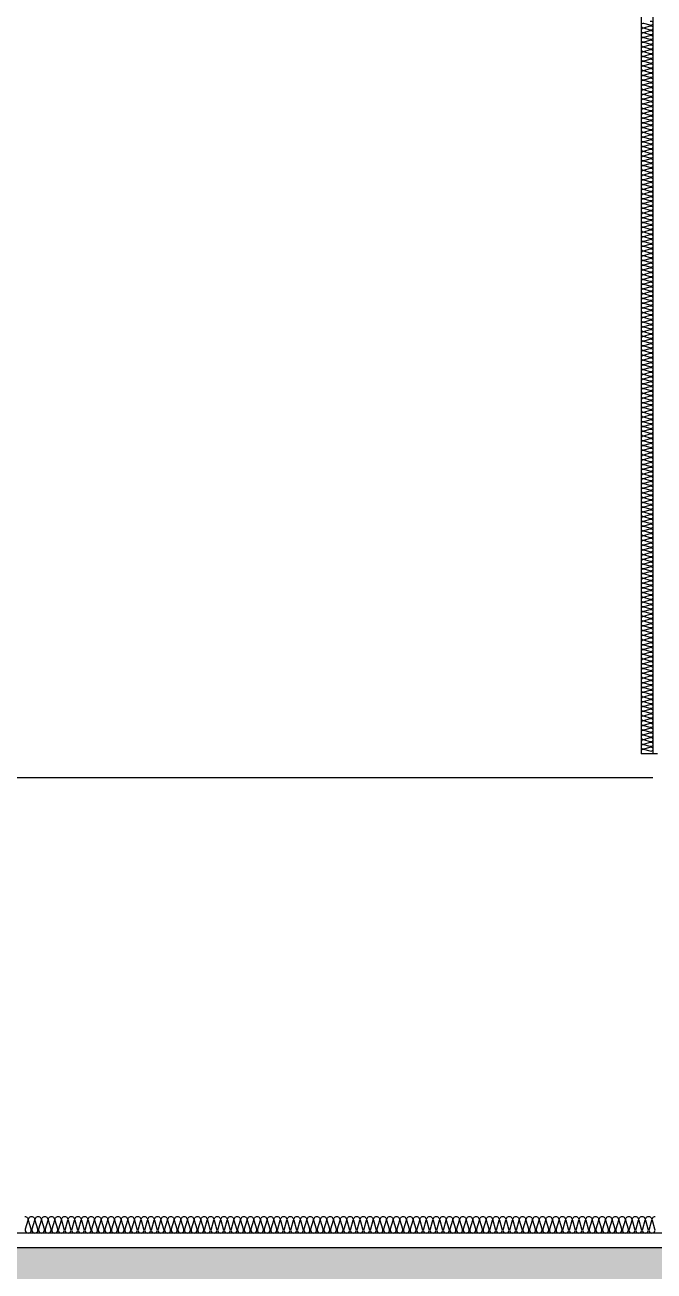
# Model space of a CAD drawing. Header units: millimetres. Extents: x 19868 to 801382, y -4805 to 85279.
# Drawn here: x 783138 to 785793, y 32849 to 38102 of the extents above; entities that cross this region are included whole.
import ezdxf

# ---------------------------------------------------------------- set-up
doc = ezdxf.new("R2010")
doc.units = ezdxf.units.MM
doc.header["$LTSCALE"] = 250
for name, color, linetype in [('A-FIN', 6, 'Continuous'), ('A-WALL-D', 7, 'Continuous'), ('A-버림CONC', 4, 'Continuous'), ('ISL', 251, 'Continuous'), ('지반', 254, 'Continuous')]:
    doc.layers.add(name, color=color, linetype=linetype)

# ---------------------------------------------------------------- blocks, each defined once
blk = doc.blocks.new('*U187')
at = {"layer": 'A-WALL-D'}
for p in [(3316387.6, 480311.4), (3316407.6, 472011.4)]:
    blk.add_line(p, (3316387.6, 472011.4), dxfattribs=at)

msp = doc.modelspace()

# ---------------------------------------------------------------- hatches: boundary and pattern name
at = {"layer": '지반'}
h = msp.add_hatch(dxfattribs=at)
h.set_pattern_fill('EARTH', color=251, scale=70, angle=45)
h.paths.add_polyline_path([(650617.8, 33228.9), (650617.8, 23234.4), (801382.4, 23234.4), (801382.4, 34608.9), (792588.2, 34608.9), (792588.2, 34478.9), (792638.2, 34478.9), (792638.2, 34418.9), (792388.2, 34418.9), (792388.2, 34478.9), (792438.2, 34478.9), (792438.2, 34628.9), (790388.2, 34628.9), (790388.2, 33878.9), (791163.2, 33878.9), (791163.2, 32378.9), (791263.2, 32378.9), (791263.2, 32318.9), (788063.2, 32318.9), (788063.2, 32378.9), (788163.2, 32378.9), (788163.2, 33878.9), (789618.2, 33878.9), (789618.2, 34448.9), (787708.2, 34448.9), (787708.2, 33008.9), (787808.2, 33008.9), (787808.2, 32948.9), (782968.2, 32948.9), (782968.2, 33008.9), (783068.2, 33008.9), (783068.2, 34248.9), (781958.2, 34248.9), (781958.2, 33208.9), (782058.2, 33208.9), (782058.2, 33148.9), (780218.2, 33148.9), (780148.2, 33218.9), (778788.2, 33218.9), (778788.2, 33278.9), (778888.2, 33278.9), (778888.2, 34318.9), (771638.2, 34318.9), (771638.2, 32778.9), (771738.2, 32778.9), (771738.2, 32718.9), (767038.2, 32718.9), (767038.2, 32778.9), (767138.2, 32778.9), (767138.2, 34318.9), (765913.1, 34318.9), (765813.1, 34218.9), (759888.2, 34218.9), (759888.2, 33178.9), (759988.2, 33178.9), (759988.2, 33118.9), (756788.2, 33118.9), (756788.2, 33178.9), (756888.2, 33178.9), (756888.2, 34218.9), (755638.2, 34218.9), (755638.2, 32978.9), (755738.2, 32978.9), (755738.2, 32918.9), (751038.2, 32918.9), (751038.2, 32978.9), (751138.2, 32978.9), (751138.2, 34518.9), (749088.2, 34518.9), (749088.2, 33778.9), (750613.2, 33778.9), (750613.2, 32278.9), (750713.2, 32278.9), (750713.2, 32218.9), (747513.2, 32218.9), (747513.2, 32278.9), (747613.2, 32278.9), (747613.2, 33778.9), (748488.2, 33778.9), (748488.2, 34078.9), (747988.2, 34078.9), (747988.2, 34418.9), (746363.2, 34418.9), (746363.2, 33478.9), (746463.2, 33478.9), (746463.2, 33418.9), (743263.2, 33418.9), (743263.2, 33478.9), (743363.2, 33478.9), (743363.2, 34418.9), (739738.2, 34418.9), (739738.2, 33978.9), (740338.2, 33978.9), (740338.2, 33278.9), (740438.2, 33278.9), (740438.2, 33218.9), (734738.2, 33218.9), (734738.2, 32978.9), (734838.2, 32978.9), (734838.2, 32918.9), (731638.2, 32918.9), (731638.2, 32978.9), (731738.2, 32978.9), (731738.2, 33218.9), (728228.2, 33218.9), (728158.2, 33148.9), (725968.2, 33148.9), (725968.2, 33208.9), (726068.2, 33208.9), (726068.2, 34048.9), (726668.2, 34048.9), (726668.2, 34348.9), (723658.2, 34348.9), (723658.2, 33708.9), (723758.2, 33708.9), (723758.2, 33648.9), (720418.2, 33648.9), (720418.2, 33708.9), (720518.2, 33708.9), (720518.2, 34348.9), (718758.2, 34348.9), (718758.2, 33878.9), (719638.2, 33878.9), (719638.2, 31878.9), (719738.2, 31878.9), (719738.2, 31818.9), (715038.2, 31818.9), (715038.2, 31878.9), (715138.2, 31878.9), (715138.2, 33878.9), (717988.2, 33878.9), (717988.2, 34622.3), (717870.2, 34622.3), (717870.2, 34603.9), (717820.2, 34603.9), (717820.2, 34622.3), (717588.2, 34622.3), (717588.2, 34682.3), (717638.2, 34682.3), (717637.5, 34831.6), (715313.2, 34820.3), (712988.3, 34808.9), (701138.2, 34568.9), (688982.5, 34328.9), (678538.2, 34278.9), (666388.2, 34228.9), (658288.2, 33228.9)])

# ---------------------------------------------------------------- linework, layer by layer
at = {"layer": 'A-FIN'}
msp.add_line((765588.2, 34928.9), (785788.2, 34928.9), dxfattribs=at)
at = {"layer": 'A-버림CONC'}
msp.add_line((782968.2, 32948.9), (787808.2, 32948.9), dxfattribs=at)
at = {"layer": 'ISL'}
msp.add_line((785788.2, 35028.9), (785738.2, 35028.9), dxfattribs=at)
for points in [[(776538.2, 35028.9), (776539.1, 42578.9), (776588.2, 42578.9), (776588.2, 43298.9), (779938.2, 43298.9), (779938.2, 42378.9), (780838.2, 42378.9), (780838.2, 43298.9), (782988.2, 43298.9), (782988.2, 42578.9), (783388.2, 42578.9), (783388.2, 43298.9), (784938.2, 43298.9), (784938.2, 42378.9), (785738.2, 42378.9), (785738.2, 35028.9)], [(789618.2, 33878.9), (789618.2, 34508.9), (787708.2, 34508.9), (787708.2, 33008.9), (783068.2, 33008.9), (783068.2, 34308.9), (781958.2, 34308.9), (781958.2, 33208.9), (780288.2, 33208.9), (780288.2, 33278.9)]]:
    msp.add_lwpolyline(points, dxfattribs=at)
for points in [[(785776.1, 38117.8, -1.372593), (785776.1, 38100.1), (785750.3, 38107.8, 0.509267), (785738.2, 38098.9, 0.509267), (785750.3, 38090.1), (785776.1, 38097.8, -1.372593), (785776.1, 38080.1), (785750.3, 38087.8, 0.509267), (785738.2, 38078.9, 0.509267), (785750.3, 38070.1), (785776.1, 38077.8, -1.372593), (785776.1, 38060.1), (785750.3, 38067.8, 0.509267), (785738.2, 38058.9, 0.509267), (785750.3, 38050.1), (785776.1, 38057.8, -1.372593), (785776.1, 38040.1), (785750.3, 38047.8, 0.509267), (785738.2, 38038.9, 0.509267), (785750.3, 38030.1), (785776.1, 38037.8, -1.372593), (785776.1, 38020.1), (785750.3, 38027.8, 0.509267), (785738.2, 38018.9, 0.509267), (785750.3, 38010.1), (785776.1, 38017.8, -1.372593), (785776.1, 38000.1), (785750.3, 38007.8, 0.509267), (785738.2, 37998.9, 0.509267), (785750.3, 37990.1), (785776.1, 37997.8, -1.372593), (785776.1, 37980.1), (785750.3, 37987.8, 0.509267), (785738.2, 37978.9, 0.509267), (785750.3, 37970.1), (785776.1, 37977.8, -1.372593), (785776.1, 37960.1), (785750.3, 37967.8, 0.509267), (785738.2, 37958.9, 0.509267), (785750.3, 37950.1), (785776.1, 37957.8, -1.372593), (785776.1, 37940.1), (785750.3, 37947.8, 0.509267), (785738.2, 37938.9, 0.509267), (785750.3, 37930.1), (785776.1, 37937.8, -1.372593), (785776.1, 37920.1), (785750.3, 37927.8, 0.509267), (785738.2, 37918.9, 0.509267), (785750.3, 37910.1), (785776.1, 37917.8, -1.372593), (785776.1, 37900.1), (785750.3, 37907.8, 0.509267), (785738.2, 37898.9, 0.509267), (785750.3, 37890.1), (785776.1, 37897.8, -1.372593), (785776.1, 37880.1), (785750.3, 37887.8, 0.509267), (785738.2, 37878.9, 0.509267), (785750.3, 37870.1), (785776.1, 37877.8, -1.372593), (785776.1, 37860.1), (785750.3, 37867.8, 0.509267), (785738.2, 37858.9, 0.509267), (785750.3, 37850.1), (785776.1, 37857.8, -1.372593), (785776.1, 37840.1), (785750.3, 37847.8, 0.509267), (785738.2, 37838.9, 0.509267), (785750.3, 37830.1), (785776.1, 37837.8, -1.372593), (785776.1, 37820.1), (785750.3, 37827.8, 0.509267), (785738.2, 37818.9, 0.509267), (785750.3, 37810.1), (785776.1, 37817.8, -1.372593), (785776.1, 37800.1), (785750.3, 37807.8, 0.509267), (785738.2, 37798.9, 0.509267), (785750.3, 37790.1), (785776.1, 37797.8, -1.372593), (785776.1, 37780.1), (785750.3, 37787.8, 0.509267), (785738.2, 37778.9, 0.509267), (785750.3, 37770.1), (785776.1, 37777.8, -1.372593), (785776.1, 37760.1), (785750.3, 37767.8, 0.509267), (785738.2, 37758.9, 0.509267), (785750.3, 37750.1), (785776.1, 37757.8, -1.372593), (785776.1, 37740.1), (785750.3, 37747.8, 0.509267), (785738.2, 37738.9, 0.509267), (785750.3, 37730.1), (785776.1, 37737.8, -1.372593), (785776.1, 37720.1), (785750.3, 37727.8, 0.509267), (785738.2, 37718.9, 0.509267), (785750.3, 37710.1), (785776.1, 37717.8, -1.372593), (785776.1, 37700.1), (785750.3, 37707.8, 0.509267), (785738.2, 37698.9, 0.509267), (785750.3, 37690.1), (785776.1, 37697.8, -1.372593), (785776.1, 37680.1), (785750.3, 37687.8, 0.509267), (785738.2, 37678.9, 0.509267), (785750.3, 37670.1), (785776.1, 37677.8, -1.372593), (785776.1, 37660.1), (785750.3, 37667.8, 0.509267), (785738.2, 37658.9, 0.509267), (785750.3, 37650.1), (785776.1, 37657.8, -1.372593), (785776.1, 37640.1), (785750.3, 37647.8, 0.509267), (785738.2, 37638.9, 0.509267), (785750.3, 37630.1), (785776.1, 37637.8, -1.372593), (785776.1, 37620.1), (785750.3, 37627.8, 0.509267), (785738.2, 37618.9, 0.509267), (785750.3, 37610.1), (785776.1, 37617.8, -1.372593), (785776.1, 37600.1), (785750.3, 37607.8, 0.509267), (785738.2, 37598.9, 0.509267), (785750.3, 37590.1), (785776.1, 37597.8, -1.372593), (785776.1, 37580.1), (785750.3, 37587.8, 0.509267), (785738.2, 37578.9, 0.509267), (785750.3, 37570.1), (785776.1, 37577.8, -1.372593), (785776.1, 37560.1), (785750.3, 37567.8, 0.509267), (785738.2, 37558.9, 0.509267), (785750.3, 37550.1), (785776.1, 37557.8, -1.372593), (785776.1, 37540.1), (785750.3, 37547.8, 0.509267), (785738.2, 37538.9, 0.509267), (785750.3, 37530.1), (785776.1, 37537.8, -1.372593), (785776.1, 37520.1), (785750.3, 37527.8, 0.509267), (785738.2, 37518.9, 0.509267), (785750.3, 37510.1), (785776.1, 37517.8, -1.372593), (785776.1, 37500.1), (785750.3, 37507.8, 0.509267), (785738.2, 37498.9, 0.509267), (785750.3, 37490.1), (785776.1, 37497.8, -1.372593), (785776.1, 37480.1), (785750.3, 37487.8, 0.509267), (785738.2, 37478.9, 0.509267), (785750.3, 37470.1), (785776.1, 37477.8, -1.372593), (785776.1, 37460.1), (785750.3, 37467.8, 0.509267), (785738.2, 37458.9, 0.509267), (785750.3, 37450.1), (785776.1, 37457.8, -1.372593), (785776.1, 37440.1), (785750.3, 37447.8, 0.509267), (785738.2, 37438.9, 0.509267), (785750.3, 37430.1), (785776.1, 37437.8, -1.372593), (785776.1, 37420.1), (785750.3, 37427.8, 0.509267), (785738.2, 37418.9, 0.509267), (785750.3, 37410.1), (785776.1, 37417.8, -1.372593), (785776.1, 37400.1), (785750.3, 37407.8, 0.509267), (785738.2, 37398.9, 0.509267), (785750.3, 37390.1), (785776.1, 37397.8, -1.372593), (785776.1, 37380.1), (785750.3, 37387.8, 0.509267), (785738.2, 37378.9, 0.509267), (785750.3, 37370.1), (785776.1, 37377.8, -1.372593), (785776.1, 37360.1), (785750.3, 37367.8, 0.509267), (785738.2, 37358.9, 0.509267), (785750.3, 37350.1), (785776.1, 37357.8, -1.372593), (785776.1, 37340.1), (785750.3, 37347.8, 0.509267), (785738.2, 37338.9, 0.509267), (785750.3, 37330.1), (785776.1, 37337.8, -1.372593), (785776.1, 37320.1), (785750.3, 37327.8, 0.509267), (785738.2, 37318.9, 0.509267), (785750.3, 37310.1), (785776.1, 37317.8, -1.372593), (785776.1, 37300.1), (785750.3, 37307.8, 0.509267), (785738.2, 37298.9, 0.509267), (785750.3, 37290.1), (785776.1, 37297.8, -1.372593), (785776.1, 37280.1), (785750.3, 37287.8, 0.509267), (785738.2, 37278.9, 0.509267), (785750.3, 37270.1), (785776.1, 37277.8, -1.372593), (785776.1, 37260.1), (785750.3, 37267.8, 0.509267), (785738.2, 37258.9, 0.509267), (785750.3, 37250.1), (785776.1, 37257.8, -1.372593), (785776.1, 37240.1), (785750.3, 37247.8, 0.509267), (785738.2, 37238.9, 0.509267), (785750.3, 37230.1), (785776.1, 37237.8, -1.372593), (785776.1, 37220.1), (785750.3, 37227.8, 0.509267), (785738.2, 37218.9, 0.509267), (785750.3, 37210.1), (785776.1, 37217.8, -1.372593), (785776.1, 37200.1), (785750.3, 37207.8, 0.509267), (785738.2, 37198.9, 0.509267), (785750.3, 37190.1), (785776.1, 37197.8, -1.372593), (785776.1, 37180.1), (785750.3, 37187.8, 0.509267), (785738.2, 37178.9, 0.509267), (785750.3, 37170.1), (785776.1, 37177.8, -1.372593), (785776.1, 37160.1), (785750.3, 37167.8, 0.509267), (785738.2, 37158.9, 0.509267), (785750.3, 37150.1), (785776.1, 37157.8, -1.372593), (785776.1, 37140.1), (785750.3, 37147.8, 0.509267), (785738.2, 37138.9, 0.509267), (785750.3, 37130.1), (785776.1, 37137.8, -1.372593), (785776.1, 37120.1), (785750.3, 37127.8, 0.509267), (785738.2, 37118.9, 0.509267), (785750.3, 37110.1), (785776.1, 37117.8, -1.372593), (785776.1, 37100.1), (785750.3, 37107.8, 0.509267), (785738.2, 37098.9, 0.509267), (785750.3, 37090.1), (785776.1, 37097.8, -1.372593), (785776.1, 37080.1), (785750.3, 37087.8, 0.509267), (785738.2, 37078.9, 0.509267), (785750.3, 37070.1), (785776.1, 37077.8, -1.372593), (785776.1, 37060.1), (785750.3, 37067.8, 0.509267), (785738.2, 37058.9, 0.509267), (785750.3, 37050.1), (785776.1, 37057.8, -1.372593), (785776.1, 37040.1), (785750.3, 37047.8, 0.509267), (785738.2, 37038.9, 0.509267), (785750.3, 37030.1), (785776.1, 37037.8, -1.372593), (785776.1, 37020.1), (785750.3, 37027.8, 0.509267), (785738.2, 37018.9, 0.509267), (785750.3, 37010.1), (785776.1, 37017.8, -1.372593), (785776.1, 37000.1), (785750.3, 37007.8, 0.509267), (785738.2, 36998.9, 0.509267), (785750.3, 36990.1), (785776.1, 36997.8, -1.372593), (785776.1, 36980.1), (785750.3, 36987.8, 0.509267), (785738.2, 36978.9, 0.509267), (785750.3, 36970.1), (785776.1, 36977.8, -1.372593), (785776.1, 36960.1), (785750.3, 36967.8, 0.509267), (785738.2, 36958.9, 0.509267), (785750.3, 36950.1), (785776.1, 36957.8, -1.372593), (785776.1, 36940.1), (785750.3, 36947.8, 0.509267), (785738.2, 36938.9, 0.509267), (785750.3, 36930.1), (785776.1, 36937.8, -1.372593), (785776.1, 36920.1), (785750.3, 36927.8, 0.509267), (785738.2, 36918.9, 0.509267), (785750.3, 36910.1), (785776.1, 36917.8, -1.372593), (785776.1, 36900.1), (785750.3, 36907.8, 0.509267), (785738.2, 36898.9, 0.509267), (785750.3, 36890.1), (785776.1, 36897.8, -1.372593), (785776.1, 36880.1), (785750.3, 36887.8, 0.509267), (785738.2, 36878.9, 0.509267), (785750.3, 36870.1), (785776.1, 36877.8, -1.372593), (785776.1, 36860.1), (785750.3, 36867.8, 0.509267), (785738.2, 36858.9, 0.509267), (785750.3, 36850.1), (785776.1, 36857.8, -1.372593), (785776.1, 36840.1), (785750.3, 36847.8, 0.509267), (785738.2, 36838.9, 0.509267), (785750.3, 36830.1), (785776.1, 36837.8, -1.372593), (785776.1, 36820.1), (785750.3, 36827.8, 0.509267), (785738.2, 36818.9, 0.509267), (785750.3, 36810.1), (785776.1, 36817.8, -1.372593), (785776.1, 36800.1), (785750.3, 36807.8, 0.509267), (785738.2, 36798.9, 0.509267), (785750.3, 36790.1), (785776.1, 36797.8, -1.372593), (785776.1, 36780.1), (785750.3, 36787.8, 0.509267), (785738.2, 36778.9, 0.509267), (785750.3, 36770.1), (785776.1, 36777.8, -1.372593), (785776.1, 36760.1), (785750.3, 36767.8, 0.509267), (785738.2, 36758.9, 0.509267), (785750.3, 36750.1), (785776.1, 36757.8, -1.372593), (785776.1, 36740.1), (785750.3, 36747.8, 0.509267), (785738.2, 36738.9, 0.509267), (785750.3, 36730.1), (785776.1, 36737.8, -1.372593), (785776.1, 36720.1), (785750.3, 36727.8, 0.509267), (785738.2, 36718.9, 0.509267), (785750.3, 36710.1), (785776.1, 36717.8, -1.372593), (785776.1, 36700.1), (785750.3, 36707.8, 0.509267), (785738.2, 36698.9, 0.509267), (785750.3, 36690.1), (785776.1, 36697.8, -1.372593), (785776.1, 36680.1), (785750.3, 36687.8, 0.509267), (785738.2, 36678.9, 0.509267), (785750.3, 36670.1), (785776.1, 36677.8, -1.372593), (785776.1, 36660.1), (785750.3, 36667.8, 0.509267), (785738.2, 36658.9, 0.509267), (785750.3, 36650.1), (785776.1, 36657.8, -1.372593), (785776.1, 36640.1), (785750.3, 36647.8, 0.509267), (785738.2, 36638.9, 0.509267), (785750.3, 36630.1), (785776.1, 36637.8, -1.372593), (785776.1, 36620.1), (785750.3, 36627.8, 0.509267), (785738.2, 36618.9, 0.509267), (785750.3, 36610.1), (785776.1, 36617.8, -1.372593), (785776.1, 36600.1), (785750.3, 36607.8, 0.509267), (785738.2, 36598.9, 0.509267), (785750.3, 36590.1), (785776.1, 36597.8, -1.372593), (785776.1, 36580.1), (785750.3, 36587.8, 0.509267), (785738.2, 36578.9, 0.509267), (785750.3, 36570.1), (785776.1, 36577.8, -1.372593), (785776.1, 36560.1), (785750.3, 36567.8, 0.509267), (785738.2, 36558.9, 0.509267), (785750.3, 36550.1), (785776.1, 36557.8, -1.372593), (785776.1, 36540.1), (785750.3, 36547.8, 0.509267), (785738.2, 36538.9, 0.509267), (785750.3, 36530.1), (785776.1, 36537.8, -1.372593), (785776.1, 36520.1), (785750.3, 36527.8, 0.509267), (785738.2, 36518.9, 0.509267), (785750.3, 36510.1), (785776.1, 36517.8, -1.372593), (785776.1, 36500.1), (785750.3, 36507.8, 0.509267), (785738.2, 36498.9, 0.509267), (785750.3, 36490.1), (785776.1, 36497.8, -1.372593), (785776.1, 36480.1), (785750.3, 36487.8, 0.509267), (785738.2, 36478.9, 0.509267), (785750.3, 36470.1), (785776.1, 36477.8, -1.372593), (785776.1, 36460.1), (785750.3, 36467.8, 0.509267), (785738.2, 36458.9, 0.509267), (785750.3, 36450.1), (785776.1, 36457.8, -1.372593), (785776.1, 36440.1), (785750.3, 36447.8, 0.509267), (785738.2, 36438.9, 0.509267), (785750.3, 36430.1), (785776.1, 36437.8, -1.372593), (785776.1, 36420.1), (785750.3, 36427.8, 0.509267), (785738.2, 36418.9, 0.509267), (785750.3, 36410.1), (785776.1, 36417.8, -1.372593), (785776.1, 36400.1), (785750.3, 36407.8, 0.509267), (785738.2, 36398.9, 0.509267), (785750.3, 36390.1), (785776.1, 36397.8, -1.372593), (785776.1, 36380.1), (785750.3, 36387.8, 0.509267), (785738.2, 36378.9, 0.509267), (785750.3, 36370.1), (785776.1, 36377.8, -1.372593), (785776.1, 36360.1), (785750.3, 36367.8, 0.509267), (785738.2, 36358.9, 0.509267), (785750.3, 36350.1), (785776.1, 36357.8, -1.372593), (785776.1, 36340.1), (785750.3, 36347.8, 0.509267), (785738.2, 36338.9, 0.509267), (785750.3, 36330.1), (785776.1, 36337.8, -1.372593), (785776.1, 36320.1), (785750.3, 36327.8, 0.509267), (785738.2, 36318.9, 0.509267), (785750.3, 36310.1), (785776.1, 36317.8, -1.372593), (785776.1, 36300.1), (785750.3, 36307.8, 0.509267), (785738.2, 36298.9, 0.509267), (785750.3, 36290.1), (785776.1, 36297.8, -1.372593), (785776.1, 36280.1), (785750.3, 36287.8, 0.509267), (785738.2, 36278.9, 0.509267), (785750.3, 36270.1), (785776.1, 36277.8, -1.372593), (785776.1, 36260.1), (785750.3, 36267.8, 0.509267), (785738.2, 36258.9, 0.509267), (785750.3, 36250.1), (785776.1, 36257.8, -1.372593), (785776.1, 36240.1), (785750.3, 36247.8, 0.509267), (785738.2, 36238.9, 0.509267), (785750.3, 36230.1), (785776.1, 36237.8, -1.372593), (785776.1, 36220.1), (785750.3, 36227.8, 0.509267), (785738.2, 36218.9, 0.509267), (785750.3, 36210.1), (785776.1, 36217.8, -1.372593), (785776.1, 36200.1), (785750.3, 36207.8, 0.509267), (785738.2, 36198.9, 0.509267), (785750.3, 36190.1), (785776.1, 36197.8, -1.372593), (785776.1, 36180.1), (785750.3, 36187.8, 0.509267), (785738.2, 36178.9, 0.509267), (785750.3, 36170.1), (785776.1, 36177.8, -1.372593), (785776.1, 36160.1), (785750.3, 36167.8, 0.509267), (785738.2, 36158.9, 0.509267), (785750.3, 36150.1), (785776.1, 36157.8, -1.372593), (785776.1, 36140.1), (785750.3, 36147.8, 0.509267), (785738.2, 36138.9, 0.509267), (785750.3, 36130.1), (785776.1, 36137.8, -1.372593), (785776.1, 36120.1), (785750.3, 36127.8, 0.509267), (785738.2, 36118.9, 0.509267), (785750.3, 36110.1), (785776.1, 36117.8, -1.372593), (785776.1, 36100.1), (785750.3, 36107.8, 0.509267), (785738.2, 36098.9, 0.509267), (785750.3, 36090.1), (785776.1, 36097.8, -1.372593), (785776.1, 36080.1), (785750.3, 36087.8, 0.509267), (785738.2, 36078.9, 0.509267), (785750.3, 36070.1), (785776.1, 36077.8, -1.372593), (785776.1, 36060.1), (785750.3, 36067.8, 0.509267), (785738.2, 36058.9, 0.509267), (785750.3, 36050.1), (785776.1, 36057.8, -1.372593), (785776.1, 36040.1), (785750.3, 36047.8, 0.509267), (785738.2, 36038.9, 0.509267), (785750.3, 36030.1), (785776.1, 36037.8, -1.372593), (785776.1, 36020.1), (785750.3, 36027.8, 0.509267), (785738.2, 36018.9, 0.509267), (785750.3, 36010.1), (785776.1, 36017.8, -1.372593), (785776.1, 36000.1), (785750.3, 36007.8, 0.509267), (785738.2, 35998.9, 0.509267), (785750.3, 35990.1), (785776.1, 35997.8, -1.372593), (785776.1, 35980.1), (785750.3, 35987.8, 0.509267), (785738.2, 35978.9, 0.509267), (785750.3, 35970.1), (785776.1, 35977.8, -1.372593), (785776.1, 35960.1), (785750.3, 35967.8, 0.509267), (785738.2, 35958.9, 0.509267), (785750.3, 35950.1), (785776.1, 35957.8, -1.372593), (785776.1, 35940.1), (785750.3, 35947.8, 0.509267), (785738.2, 35938.9, 0.509267), (785750.3, 35930.1), (785776.1, 35937.8, -1.372593), (785776.1, 35920.1), (785750.3, 35927.8, 0.509267), (785738.2, 35918.9, 0.509267), (785750.3, 35910.1), (785776.1, 35917.8, -1.372593), (785776.1, 35900.1), (785750.3, 35907.8, 0.509267), (785738.2, 35898.9, 0.509267), (785750.3, 35890.1), (785776.1, 35897.8, -1.372593), (785776.1, 35880.1), (785750.3, 35887.8, 0.509267), (785738.2, 35878.9, 0.509267), (785750.3, 35870.1), (785776.1, 35877.8, -1.372593), (785776.1, 35860.1), (785750.3, 35867.8, 0.509267), (785738.2, 35858.9, 0.509267), (785750.3, 35850.1), (785776.1, 35857.8, -1.372593), (785776.1, 35840.1), (785750.3, 35847.8, 0.509267), (785738.2, 35838.9, 0.509267), (785750.3, 35830.1), (785776.1, 35837.8, -1.372593), (785776.1, 35820.1), (785750.3, 35827.8, 0.509267), (785738.2, 35818.9, 0.509267), (785750.3, 35810.1), (785776.1, 35817.8, -1.372593), (785776.1, 35800.1), (785750.3, 35807.8, 0.509267), (785738.2, 35798.9, 0.509267), (785750.3, 35790.1), (785776.1, 35797.8, -1.372593), (785776.1, 35780.1), (785750.3, 35787.8, 0.509267), (785738.2, 35778.9, 0.509267), (785750.3, 35770.1), (785776.1, 35777.8, -1.372593), (785776.1, 35760.1), (785750.3, 35767.8, 0.509267), (785738.2, 35758.9, 0.509267), (785750.3, 35750.1), (785776.1, 35757.8, -1.372593), (785776.1, 35740.1), (785750.3, 35747.8, 0.509267), (785738.2, 35738.9, 0.509267), (785750.3, 35730.1), (785776.1, 35737.8, -1.372593), (785776.1, 35720.1), (785750.3, 35727.8, 0.509267), (785738.2, 35718.9, 0.509267), (785750.3, 35710.1), (785776.1, 35717.8, -1.372593), (785776.1, 35700.1), (785750.3, 35707.8, 0.509267), (785738.2, 35698.9, 0.509267), (785750.3, 35690.1), (785776.1, 35697.8, -1.372593), (785776.1, 35680.1), (785750.3, 35687.8, 0.509267), (785738.2, 35678.9, 0.509267), (785750.3, 35670.1), (785776.1, 35677.8, -1.372593), (785776.1, 35660.1), (785750.3, 35667.8, 0.509267), (785738.2, 35658.9, 0.509267), (785750.3, 35650.1), (785776.1, 35657.8, -1.372593), (785776.1, 35640.1), (785750.3, 35647.8, 0.509267), (785738.2, 35638.9, 0.509267), (785750.3, 35630.1), (785776.1, 35637.8, -1.372593), (785776.1, 35620.1), (785750.3, 35627.8, 0.509267), (785738.2, 35618.9, 0.509267), (785750.3, 35610.1), (785776.1, 35617.8, -1.372593), (785776.1, 35600.1), (785750.3, 35607.8, 0.509267), (785738.2, 35598.9, 0.509267), (785750.3, 35590.1), (785776.1, 35597.8, -1.372593), (785776.1, 35580.1), (785750.3, 35587.8, 0.509267), (785738.2, 35578.9, 0.509267), (785750.3, 35570.1), (785776.1, 35577.8, -1.372593), (785776.1, 35560.1), (785750.3, 35567.8, 0.509267), (785738.2, 35558.9, 0.509267), (785750.3, 35550.1), (785776.1, 35557.8, -1.372593), (785776.1, 35540.1), (785750.3, 35547.8, 0.509267), (785738.2, 35538.9, 0.509267), (785750.3, 35530.1), (785776.1, 35537.8, -1.372593), (785776.1, 35520.1), (785750.3, 35527.8, 0.509267), (785738.2, 35518.9, 0.509267), (785750.3, 35510.1), (785776.1, 35517.8, -1.372593), (785776.1, 35500.1), (785750.3, 35507.8, 0.509267), (785738.2, 35498.9, 0.509267), (785750.3, 35490.1), (785776.1, 35497.8, -1.372593), (785776.1, 35480.1), (785750.3, 35487.8, 0.509267), (785738.2, 35478.9, 0.509267), (785750.3, 35470.1), (785776.1, 35477.8, -1.372593), (785776.1, 35460.1), (785750.3, 35467.8, 0.509267), (785738.2, 35458.9, 0.509267), (785750.3, 35450.1), (785776.1, 35457.8, -1.372593), (785776.1, 35440.1), (785750.3, 35447.8, 0.509267), (785738.2, 35438.9, 0.509267), (785750.3, 35430.1), (785776.1, 35437.8, -1.372593), (785776.1, 35420.1), (785750.3, 35427.8, 0.509267), (785738.2, 35418.9, 0.509267), (785750.3, 35410.1), (785776.1, 35417.8, -1.372593), (785776.1, 35400.1), (785750.3, 35407.8, 0.509267), (785738.2, 35398.9, 0.509267), (785750.3, 35390.1), (785776.1, 35397.8, -1.372593), (785776.1, 35380.1), (785750.3, 35387.8, 0.509267), (785738.2, 35378.9, 0.509267), (785750.3, 35370.1), (785776.1, 35377.8, -1.372593), (785776.1, 35360.1), (785750.3, 35367.8, 0.509267), (785738.2, 35358.9, 0.509267), (785750.3, 35350.1), (785776.1, 35357.8, -1.372593), (785776.1, 35340.1), (785750.3, 35347.8, 0.509267), (785738.2, 35338.9, 0.509267), (785750.3, 35330.1), (785776.1, 35337.8, -1.372593), (785776.1, 35320.1), (785750.3, 35327.8, 0.509267), (785738.2, 35318.9, 0.509267), (785750.3, 35310.1), (785776.1, 35317.8, -1.372593), (785776.1, 35300.1), (785750.3, 35307.8, 0.509267), (785738.2, 35298.9, 0.509267), (785750.3, 35290.1), (785776.1, 35297.8, -1.372593), (785776.1, 35280.1), (785750.3, 35287.8, 0.509267), (785738.2, 35278.9, 0.509267), (785750.3, 35270.1), (785776.1, 35277.8, -1.372593), (785776.1, 35260.1), (785750.3, 35267.8, 0.509267), (785738.2, 35258.9, 0.509267), (785750.3, 35250.1), (785776.1, 35257.8, -1.372593), (785776.1, 35240.1), (785750.3, 35247.8, 0.509267), (785738.2, 35238.9, 0.509267), (785750.3, 35230.1), (785776.1, 35237.8, -1.372593), (785776.1, 35220.1), (785750.3, 35227.8, 0.509267), (785738.2, 35218.9, 0.509267), (785750.3, 35210.1), (785776.1, 35217.8, -1.372593), (785776.1, 35200.1), (785750.3, 35207.8, 0.509267), (785738.2, 35198.9, 0.509267), (785750.3, 35190.1), (785776.1, 35197.8, -1.372593), (785776.1, 35180.1), (785750.3, 35187.8, 0.509267), (785738.2, 35178.9, 0.509267), (785750.3, 35170.1), (785776.1, 35177.8, -1.372593), (785776.1, 35160.1), (785750.3, 35167.8, 0.509267), (785738.2, 35158.9, 0.509267), (785750.3, 35150.1), (785776.1, 35157.8, -1.372593), (785776.1, 35140.1), (785750.3, 35147.8, 0.509267), (785738.2, 35138.9, 0.509267), (785750.3, 35130.1), (785776.1, 35137.8, -1.372593), (785776.1, 35120.1), (785750.3, 35127.8, 0.509267), (785738.2, 35118.9, 0.509267), (785750.3, 35110.1), (785776.1, 35117.8, -1.372593), (785776.1, 35100.1), (785750.3, 35107.8, 0.509267), (785738.2, 35098.9, 0.509267), (785750.3, 35090.1), (785776.1, 35097.8, -1.372593), (785776.1, 35080.1), (785750.3, 35087.8, 0.509267), (785738.2, 35078.9, 0.509267), (785750.3, 35070.1), (785776.1, 35077.8, -1.372593), (785776.1, 35060.1), (785750.3, 35067.8, 0.509267), (785738.2, 35058.9, 0.509267), (785750.3, 35050.1), (785776.1, 35057.8, -1.372593), (785776.1, 35040.1), (785750.3, 35047.8, 0.509267), (785738.2, 35038.9)], [(783138.2, 33078.9, -0.509267), (783150.6, 33062), (783139.9, 33025.9, 1.372593), (783164.6, 33025.9), (783153.9, 33062, -0.509267), (783166.2, 33078.9, -0.509267), (783178.6, 33062), (783167.9, 33025.9, 1.372593), (783192.6, 33025.9), (783181.9, 33062, -0.509267), (783194.2, 33078.9, -0.509267), (783206.6, 33062), (783195.9, 33025.9, 1.372593), (783220.6, 33025.9), (783209.9, 33062, -0.509267), (783222.2, 33078.9, -0.509267), (783234.6, 33062), (783223.9, 33025.9, 1.372593), (783248.6, 33025.9), (783237.9, 33062, -0.509267), (783250.2, 33078.9, -0.509267), (783262.6, 33062), (783251.9, 33025.9, 1.372593), (783276.6, 33025.9), (783265.9, 33062, -0.509267), (783278.2, 33078.9, -0.509267), (783290.6, 33062), (783279.9, 33025.9, 1.372593), (783304.6, 33025.9), (783293.9, 33062, -0.509267), (783306.2, 33078.9, -0.509267), (783318.6, 33062), (783307.9, 33025.9, 1.372593), (783332.6, 33025.9), (783321.9, 33062, -0.509267), (783334.2, 33078.9, -0.509267), (783346.6, 33062), (783335.9, 33025.9, 1.372593), (783360.6, 33025.9), (783349.9, 33062, -0.509267), (783362.2, 33078.9, -0.509267), (783374.6, 33062), (783363.9, 33025.9, 1.372593), (783388.6, 33025.9), (783377.9, 33062, -0.509267), (783390.2, 33078.9, -0.509267), (783402.6, 33062), (783391.9, 33025.9, 1.372593), (783416.6, 33025.9), (783405.9, 33062, -0.509267), (783418.2, 33078.9, -0.509267), (783430.6, 33062), (783419.9, 33025.9, 1.372593), (783444.6, 33025.9), (783433.9, 33062, -0.509267), (783446.2, 33078.9, -0.509267), (783458.6, 33062), (783447.9, 33025.9, 1.372593), (783472.6, 33025.9), (783461.9, 33062, -0.509267), (783474.2, 33078.9, -0.509267), (783486.6, 33062), (783475.9, 33025.9, 1.372593), (783500.6, 33025.9), (783489.9, 33062, -0.509267), (783502.2, 33078.9, -0.509267), (783514.6, 33062), (783503.9, 33025.9, 1.372593), (783528.6, 33025.9), (783517.9, 33062, -0.509267), (783530.2, 33078.9, -0.509267), (783542.6, 33062), (783531.9, 33025.9, 1.372593), (783556.6, 33025.9), (783545.9, 33062, -0.509267), (783558.2, 33078.9, -0.509267), (783570.6, 33062), (783559.9, 33025.9, 1.372593), (783584.6, 33025.9), (783573.9, 33062, -0.509267), (783586.2, 33078.9, -0.509267), (783598.6, 33062), (783587.9, 33025.9, 1.372593), (783612.6, 33025.9), (783601.9, 33062, -0.509267), (783614.2, 33078.9, -0.509267), (783626.6, 33062), (783615.9, 33025.9, 1.372593), (783640.6, 33025.9), (783629.9, 33062, -0.509267), (783642.2, 33078.9, -0.509267), (783654.6, 33062), (783643.9, 33025.9, 1.372593), (783668.6, 33025.9), (783657.9, 33062, -0.509267), (783670.2, 33078.9, -0.509267), (783682.6, 33062), (783671.9, 33025.9, 1.372593), (783696.6, 33025.9), (783685.9, 33062, -0.509267), (783698.2, 33078.9, -0.509267), (783710.6, 33062), (783699.9, 33025.9, 1.372593), (783724.6, 33025.9), (783713.9, 33062, -0.509267), (783726.2, 33078.9, -0.509267), (783738.6, 33062), (783727.9, 33025.9, 1.372593), (783752.6, 33025.9), (783741.9, 33062, -0.509267), (783754.2, 33078.9, -0.509267), (783766.6, 33062), (783755.9, 33025.9, 1.372593), (783780.6, 33025.9), (783769.9, 33062, -0.509267), (783782.2, 33078.9, -0.509267), (783794.6, 33062), (783783.9, 33025.9, 1.372593), (783808.6, 33025.9), (783797.9, 33062, -0.509267), (783810.2, 33078.9, -0.509267), (783822.6, 33062), (783811.9, 33025.9, 1.372593), (783836.6, 33025.9), (783825.9, 33062, -0.509267), (783838.2, 33078.9, -0.509267), (783850.6, 33062), (783839.9, 33025.9, 1.372593), (783864.6, 33025.9), (783853.9, 33062, -0.509267), (783866.2, 33078.9, -0.509267), (783878.6, 33062), (783867.9, 33025.9, 1.372593), (783892.6, 33025.9), (783881.9, 33062, -0.509267), (783894.2, 33078.9, -0.509267), (783906.6, 33062), (783895.9, 33025.9, 1.372593), (783920.6, 33025.9), (783909.9, 33062, -0.509267), (783922.2, 33078.9, -0.509267), (783934.6, 33062), (783923.9, 33025.9, 1.372593), (783948.6, 33025.9), (783937.9, 33062, -0.509267), (783950.2, 33078.9, -0.509267), (783962.6, 33062), (783951.9, 33025.9, 1.372593), (783976.6, 33025.9), (783965.9, 33062, -0.509267), (783978.2, 33078.9, -0.509267), (783990.6, 33062), (783979.9, 33025.9, 1.372593), (784004.6, 33025.9), (783993.9, 33062, -0.509267), (784006.2, 33078.9, -0.509267), (784018.6, 33062), (784007.9, 33025.9, 1.372593), (784032.6, 33025.9), (784021.9, 33062, -0.509267), (784034.2, 33078.9, -0.509267), (784046.6, 33062), (784035.9, 33025.9, 1.372593), (784060.6, 33025.9), (784049.9, 33062, -0.509267), (784062.2, 33078.9, -0.509267), (784074.6, 33062), (784063.9, 33025.9, 1.372593), (784088.6, 33025.9), (784077.9, 33062, -0.509267), (784090.2, 33078.9, -0.509267), (784102.6, 33062), (784091.9, 33025.9, 1.372593), (784116.6, 33025.9), (784105.9, 33062, -0.509267), (784118.2, 33078.9, -0.509267), (784130.6, 33062), (784119.9, 33025.9, 1.372593), (784144.6, 33025.9), (784133.9, 33062, -0.509267), (784146.2, 33078.9, -0.509267), (784158.6, 33062), (784147.9, 33025.9, 1.372593), (784172.6, 33025.9), (784161.9, 33062, -0.509267), (784174.2, 33078.9, -0.509267), (784186.6, 33062), (784175.9, 33025.9, 1.372593), (784200.6, 33025.9), (784189.9, 33062, -0.509267), (784202.2, 33078.9, -0.509267), (784214.6, 33062), (784203.9, 33025.9, 1.372593), (784228.6, 33025.9), (784217.9, 33062, -0.509267), (784230.2, 33078.9, -0.509267), (784242.6, 33062), (784231.9, 33025.9, 1.372593), (784256.6, 33025.9), (784245.9, 33062, -0.509267), (784258.2, 33078.9, -0.509267), (784270.6, 33062), (784259.9, 33025.9, 1.372593), (784284.6, 33025.9), (784273.9, 33062, -0.509267), (784286.2, 33078.9, -0.509267), (784298.6, 33062), (784287.9, 33025.9, 1.372593), (784312.6, 33025.9), (784301.9, 33062, -0.509267), (784314.2, 33078.9, -0.509267), (784326.6, 33062), (784315.9, 33025.9, 1.372593), (784340.6, 33025.9), (784329.9, 33062, -0.509267), (784342.2, 33078.9, -0.509267), (784354.6, 33062), (784343.9, 33025.9, 1.372593), (784368.6, 33025.9), (784357.9, 33062, -0.509267), (784370.2, 33078.9, -0.509267), (784382.6, 33062), (784371.9, 33025.9, 1.372593), (784396.6, 33025.9), (784385.9, 33062, -0.509267), (784398.2, 33078.9, -0.509267), (784410.6, 33062), (784399.9, 33025.9, 1.372593), (784424.6, 33025.9), (784413.9, 33062, -0.509267), (784426.2, 33078.9, -0.509267), (784438.6, 33062), (784427.9, 33025.9, 1.372593), (784452.6, 33025.9), (784441.9, 33062, -0.509267), (784454.2, 33078.9, -0.509267), (784466.6, 33062), (784455.9, 33025.9, 1.372593), (784480.6, 33025.9), (784469.9, 33062, -0.509267), (784482.2, 33078.9, -0.509267), (784494.6, 33062), (784483.9, 33025.9, 1.372593), (784508.6, 33025.9), (784497.9, 33062, -0.509267), (784510.2, 33078.9, -0.509267), (784522.6, 33062), (784511.9, 33025.9, 1.372593), (784536.6, 33025.9), (784525.9, 33062, -0.509267), (784538.2, 33078.9, -0.509267), (784550.6, 33062), (784539.9, 33025.9, 1.372593), (784564.6, 33025.9), (784553.9, 33062, -0.509267), (784566.2, 33078.9, -0.509267), (784578.6, 33062), (784567.9, 33025.9, 1.372593), (784592.6, 33025.9), (784581.9, 33062, -0.509267), (784594.2, 33078.9, -0.509267), (784606.6, 33062), (784595.9, 33025.9, 1.372593), (784620.6, 33025.9), (784609.9, 33062, -0.509267), (784622.2, 33078.9, -0.509267), (784634.6, 33062), (784623.9, 33025.9, 1.372593), (784648.6, 33025.9), (784637.9, 33062, -0.509267), (784650.2, 33078.9, -0.509267), (784662.6, 33062), (784651.9, 33025.9, 1.372593), (784676.6, 33025.9), (784665.9, 33062, -0.509267), (784678.2, 33078.9, -0.509267), (784690.6, 33062), (784679.9, 33025.9, 1.372593), (784704.6, 33025.9), (784693.9, 33062, -0.509267), (784706.2, 33078.9, -0.509267), (784718.6, 33062), (784707.9, 33025.9, 1.372593), (784732.6, 33025.9), (784721.9, 33062, -0.509267), (784734.2, 33078.9, -0.509267), (784746.6, 33062), (784735.9, 33025.9, 1.372593), (784760.6, 33025.9), (784749.9, 33062, -0.509267), (784762.2, 33078.9, -0.509267), (784774.6, 33062), (784763.9, 33025.9, 1.372593), (784788.6, 33025.9), (784777.9, 33062, -0.509267), (784790.2, 33078.9, -0.509267), (784802.6, 33062), (784791.9, 33025.9, 1.372593), (784816.6, 33025.9), (784805.9, 33062, -0.509267), (784818.2, 33078.9, -0.509267), (784830.6, 33062), (784819.9, 33025.9, 1.372593), (784844.6, 33025.9), (784833.9, 33062, -0.509267), (784846.2, 33078.9, -0.509267), (784858.6, 33062), (784847.9, 33025.9, 1.372593), (784872.6, 33025.9), (784861.9, 33062, -0.509267), (784874.2, 33078.9, -0.509267), (784886.6, 33062), (784875.9, 33025.9, 1.372593), (784900.6, 33025.9), (784889.9, 33062, -0.509267), (784902.2, 33078.9, -0.509267), (784914.6, 33062), (784903.9, 33025.9, 1.372593), (784928.6, 33025.9), (784917.9, 33062, -0.509267), (784930.2, 33078.9, -0.509267), (784942.6, 33062), (784931.9, 33025.9, 1.372593), (784956.6, 33025.9), (784945.9, 33062, -0.509267), (784958.2, 33078.9, -0.509267), (784970.6, 33062), (784959.9, 33025.9, 1.372593), (784984.6, 33025.9), (784973.9, 33062, -0.509267), (784986.2, 33078.9, -0.509267), (784998.6, 33062), (784987.9, 33025.9, 1.372593), (785012.6, 33025.9), (785001.9, 33062, -0.509267), (785014.2, 33078.9, -0.509267), (785026.6, 33062), (785015.9, 33025.9, 1.372593), (785040.6, 33025.9), (785029.9, 33062, -0.509267), (785042.2, 33078.9, -0.509267), (785054.6, 33062), (785043.9, 33025.9, 1.372593), (785068.6, 33025.9), (785057.9, 33062, -0.509267), (785070.2, 33078.9, -0.509267), (785082.6, 33062), (785071.9, 33025.9, 1.372593), (785096.6, 33025.9), (785085.9, 33062, -0.509267), (785098.2, 33078.9, -0.509267), (785110.6, 33062), (785099.9, 33025.9, 1.372593), (785124.6, 33025.9), (785113.9, 33062, -0.509267), (785126.2, 33078.9, -0.509267), (785138.6, 33062), (785127.9, 33025.9, 1.372593), (785152.6, 33025.9), (785141.9, 33062, -0.509267), (785154.2, 33078.9, -0.509267), (785166.6, 33062), (785155.9, 33025.9, 1.372593), (785180.6, 33025.9), (785169.9, 33062, -0.509267), (785182.2, 33078.9, -0.509267), (785194.6, 33062), (785183.9, 33025.9, 1.372593), (785208.6, 33025.9), (785197.9, 33062, -0.509267), (785210.2, 33078.9, -0.509267), (785222.6, 33062), (785211.9, 33025.9, 1.372593), (785236.6, 33025.9), (785225.9, 33062, -0.509267), (785238.2, 33078.9, -0.509267), (785250.6, 33062), (785239.9, 33025.9, 1.372593), (785264.6, 33025.9), (785253.9, 33062, -0.509267), (785266.2, 33078.9, -0.509267), (785278.6, 33062), (785267.9, 33025.9, 1.372593), (785292.6, 33025.9), (785281.9, 33062, -0.509267), (785294.2, 33078.9, -0.509267), (785306.6, 33062), (785295.9, 33025.9, 1.372593), (785320.6, 33025.9), (785309.9, 33062, -0.509267), (785322.2, 33078.9, -0.509267), (785334.6, 33062), (785323.9, 33025.9, 1.372593), (785348.6, 33025.9), (785337.9, 33062, -0.509267), (785350.2, 33078.9, -0.509267), (785362.6, 33062), (785351.9, 33025.9, 1.372593), (785376.6, 33025.9), (785365.9, 33062, -0.509267), (785378.2, 33078.9, -0.509267), (785390.6, 33062), (785379.9, 33025.9, 1.372593), (785404.6, 33025.9), (785393.9, 33062, -0.509267), (785406.2, 33078.9, -0.509267), (785418.6, 33062), (785407.9, 33025.9, 1.372593), (785432.6, 33025.9), (785421.9, 33062, -0.509267), (785434.2, 33078.9, -0.509267), (785446.6, 33062), (785435.9, 33025.9, 1.372593), (785460.6, 33025.9), (785449.9, 33062, -0.509267), (785462.2, 33078.9, -0.509267), (785474.6, 33062), (785463.9, 33025.9, 1.372593), (785488.6, 33025.9), (785477.9, 33062, -0.509267), (785490.2, 33078.9, -0.509267), (785502.6, 33062), (785491.9, 33025.9, 1.372593), (785516.6, 33025.9), (785505.9, 33062, -0.509267), (785518.2, 33078.9, -0.509267), (785530.6, 33062), (785519.9, 33025.9, 1.372593), (785544.6, 33025.9), (785533.9, 33062, -0.509267), (785546.2, 33078.9, -0.509267), (785558.6, 33062), (785547.9, 33025.9, 1.372593), (785572.6, 33025.9), (785561.9, 33062, -0.509267), (785574.2, 33078.9, -0.509267), (785586.6, 33062), (785575.9, 33025.9, 1.372593), (785600.6, 33025.9), (785589.9, 33062, -0.509267), (785602.2, 33078.9, -0.509267), (785614.6, 33062), (785603.9, 33025.9, 1.372593), (785628.6, 33025.9), (785617.9, 33062, -0.509267), (785630.2, 33078.9, -0.509267), (785642.6, 33062), (785631.9, 33025.9, 1.372593), (785656.6, 33025.9), (785645.9, 33062, -0.509267), (785658.2, 33078.9, -0.509267), (785670.6, 33062), (785659.9, 33025.9, 1.372593), (785684.6, 33025.9), (785673.9, 33062, -0.509267), (785686.2, 33078.9, -0.509267), (785698.6, 33062), (785687.9, 33025.9, 1.372593), (785712.6, 33025.9), (785701.9, 33062, -0.509267), (785714.2, 33078.9, -0.509267), (785726.6, 33062), (785715.9, 33025.9, 1.372593), (785740.6, 33025.9), (785729.9, 33062, -0.509267), (785742.2, 33078.9, -0.509267), (785754.6, 33062), (785743.9, 33025.9, 1.372593), (785768.6, 33025.9), (785757.9, 33062, -0.509267), (785770.2, 33078.9, -0.509267), (785782.6, 33062), (785771.9, 33025.9, 1.372593), (785796.6, 33025.9), (785785.9, 33062, -0.509267), (785798.2, 33078.9, -0.509267)]]:
    msp.add_lwpolyline(points, format="xyb", dxfattribs=at)

# ---------------------------------------------------------------- block references
at = {"layer": 'A-WALL-D'}
msp.add_blockref('*U187', (-2530599.4, -436982.5), dxfattribs=at)

doc.saveas('drawing.dxf')
